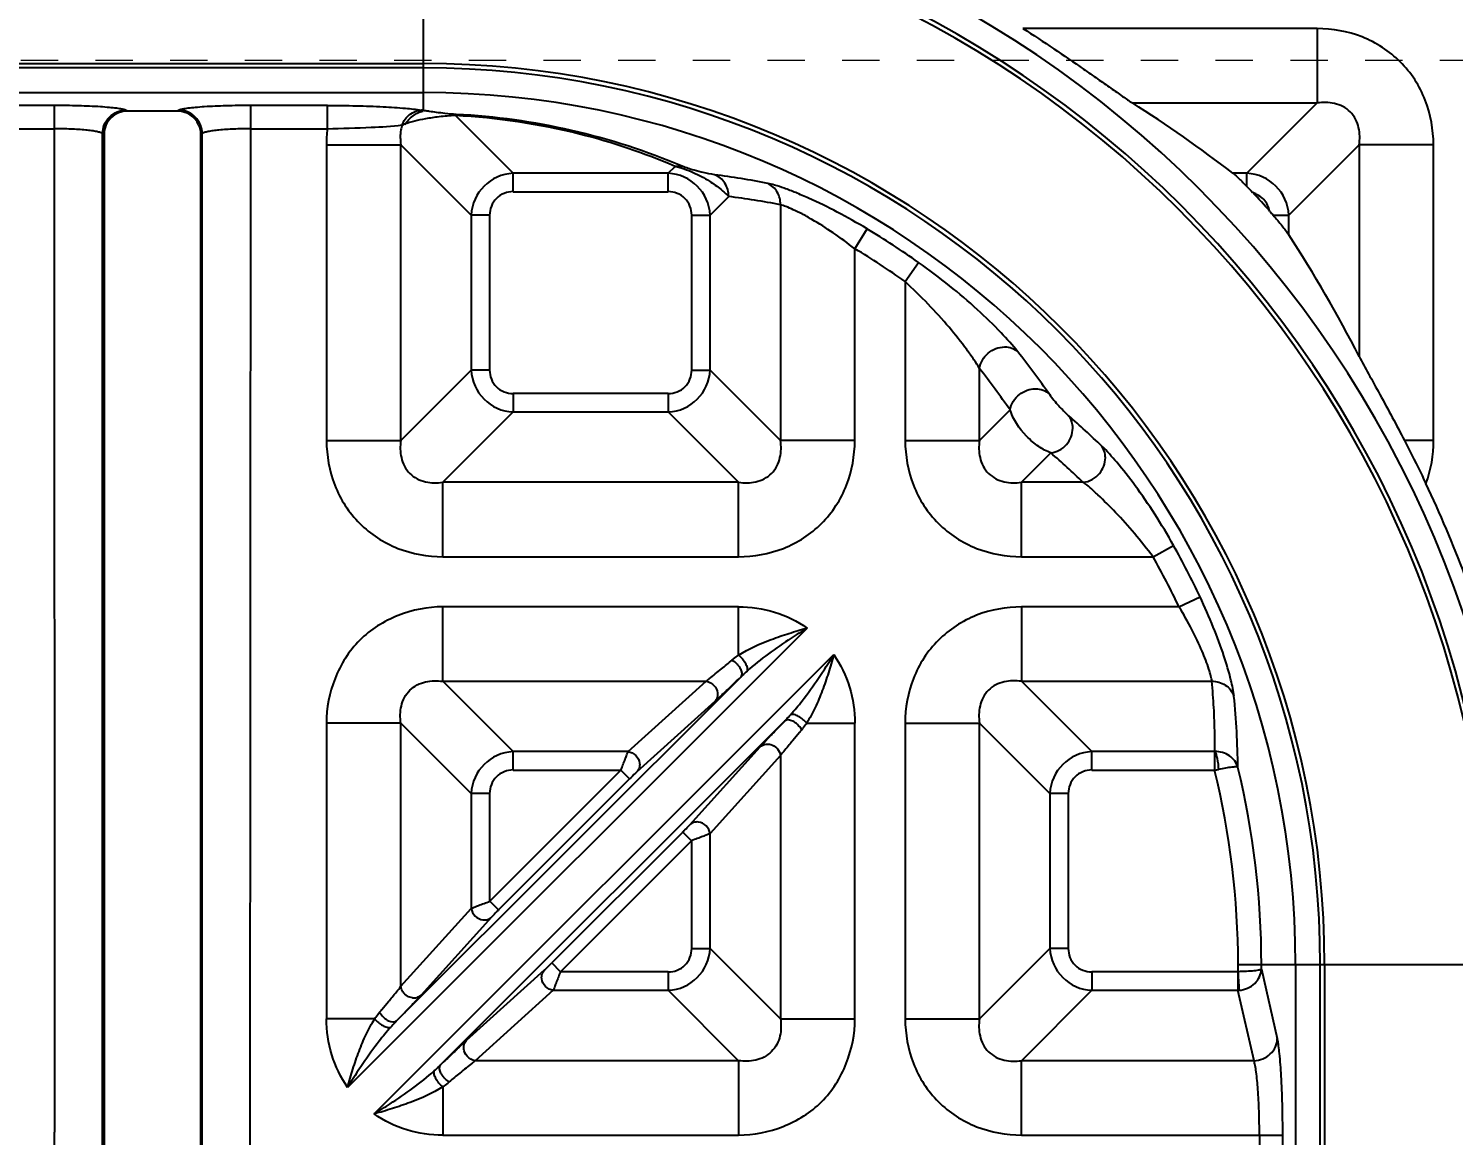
# Model space of a CAD drawing. Header units: millimetres. Extents: x 2141 to 4292, y -4498 to 2648.
# Drawn here: x 3422.1 to 3480.3, y -214.1 to -168.9 of the extents above; entities that cross this region are included whole.
import ezdxf

# ---------------------------------------------------------------- set-up
doc = ezdxf.new("R2010")
doc.units = ezdxf.units.MM
doc.header["$LTSCALE"] = 16.335
doc.header["$PDMODE"] = 3
doc.header["$PDSIZE"] = 0.3125
doc.linetypes.add('HIDDEN', pattern=[0.2, 0.1, -0.1])
doc.layers.get('0').update_dxf_attribs({"linetype": 'CONTINUOUS'})
doc.layers.get('Defpoints').update_dxf_attribs({"linetype": 'CONTINUOUS'})
doc.layers.add('21', color=7, linetype='CONTINUOUS')
doc.layers.add('cool', color=153, linetype='HIDDEN', lineweight=9)
doc.styles.get("Standard").update_dxf_attribs({"font": 'txt', "width": 0.8})
doc.dimstyles.get("Standard").update_dxf_attribs({"dimtxt": 0.15625, "dimasz": 0.1875, "dimexe": 0.125, "dimexo": 0.0625, "dimtad": 0, "dimtih": 1, "dimtoh": 1, "dimdsep": 46, "dimtxsty": 'Standard', "dimcen": 0.09, "dimadec": 0, "dimazin": 0, "dimtp": 0.01, "dimtm": 0.01, "dimtfac": 1, "dimtofl": 0, "dimtmove": 0, "dimatfit": 3, "dimfxl": 0, "dimtolj": 1, "dimarcsym": 0})

# ---------------------------------------------------------------- blocks, each defined once
blk = doc.blocks.new('*D60')
at = {"color": 4, "lineweight": -2}
blk.add_line((3421.161, -90.135), (3421.161, -60.351), dxfattribs=at)
at = {"layer": 'Defpoints', "color": 0}
for p in [(3421.161, -60.351), (3421.161, -90.135), (3421.161, -226.18)]:
    blk.add_point(p, dxfattribs=at)
at = {"color": 6, "insert": (3421.161, -55.351), "char_height": 5, "attachment_point": 5, "rotation": 90}
blk.add_mtext('\\A1;0.00', dxfattribs=at)
blk = doc.blocks.new('*D61')
at = {"color": 4, "lineweight": -2}
blk.add_line((3527.113, -219.255), (3527.113, -60.351), dxfattribs=at)
at = {"layer": 'Defpoints', "color": 0}
for p in [(3527.113, -60.351), (3527.113, -219.255), (3421.161, -226.18)]:
    blk.add_point(p, dxfattribs=at)
at = {"color": 6, "insert": (3527.113, -51.351), "char_height": 5, "attachment_point": 5, "rotation": 90}
blk.add_mtext('\\A1;105.95', dxfattribs=at)
blk = doc.blocks.new('*D62')
at = {"color": 4, "lineweight": -2}
blk.add_line((3549.662, -116.98), (3549.662, -60.351), dxfattribs=at)
at = {"layer": 'Defpoints', "color": 0}
for p in [(3549.662, -60.351), (3549.662, -116.98), (3421.161, -226.18)]:
    blk.add_point(p, dxfattribs=at)
at = {"color": 6, "insert": (3549.662, -51.351), "char_height": 5, "attachment_point": 5, "rotation": 90}
blk.add_mtext('\\A1;128.50', dxfattribs=at)
blk = doc.blocks.new('*D63')
at = {"color": 4, "lineweight": -2}
blk.add_line((3553.176, -108.18), (3587.767, -108.18), dxfattribs=at)
at = {"layer": 'Defpoints', "color": 0}
for p in [(3553.176, -108.18), (3587.767, -108.18), (3421.161, -226.18)]:
    blk.add_point(p, dxfattribs=at)
at = {"color": 6, "insert": (3595.767, -108.18), "char_height": 5, "attachment_point": 5}
blk.add_mtext('\\A1;118.00', dxfattribs=at)
blk = doc.blocks.new('*D64')
at = {"color": 4, "lineweight": -2}
blk.add_line((3575.76, -166.18), (3587.767, -166.18), dxfattribs=at)
at = {"layer": 'Defpoints', "color": 0}
for p in [(3575.76, -166.18), (3587.767, -166.18), (3421.161, -226.18)]:
    blk.add_point(p, dxfattribs=at)
at = {"color": 6, "insert": (3594.767, -166.18), "char_height": 5, "attachment_point": 5}
blk.add_mtext('\\A1;60.00', dxfattribs=at)

msp = doc.modelspace()

# ---------------------------------------------------------------- linework, layer by layer
at = {"layer": '21', "color": 7, "linetype": 'Continuous'}
for p, q in [((3438.22, -161.461), (3438.22, -172.233)), ((3474.708, -168.886), (3462.696, -168.886)), ((3474.708, -168.886), (3474.708, -171.927)), ((3394, -170.32), (3438.22, -170.32)), ((3438.22, -170.499), (3394, -170.499)), ((3394.001, -171.504), (3438.22, -171.504)), ((3423.154, -172.029), (3420.022, -172.029)), ((3423.154, -172.029), (3423.178, -213.964)), ((3431.177, -172.029), (3431.142, -216.207)), ((3434.309, -172.029), (3431.177, -172.029)), ((3434.309, -172.981), (3434.309, -172.029)), ((3467.165, -171.927), (3474.708, -171.927)), ((3471.835, -174.8), (3474.708, -171.927)), ((3426.151, -172.257), (3426.074, -172.222)), ((3428.18, -172.257), (3426.151, -172.257)), ((3428.257, -172.222), (3428.18, -172.257)), ((3439.535, -172.443), (3441.891, -174.8)), ((3420.022, -172.981), (3423.168, -172.981)), ((3425.126, -216.171), (3425.133, -173.174)), ((3425.195, -173.201), (3425.133, -173.174)), ((3425.195, -173.201), (3425.195, -216.24)), ((3429.198, -173.174), (3429.136, -173.201)), ((3429.136, -173.201), (3429.136, -216.24)), ((3429.205, -216.171), (3429.198, -173.174)), ((3431.177, -172.981), (3434.309, -172.981)), ((3434.267, -173.637), (3434.267, -185.71)), ((3434.267, -173.637), (3437.308, -173.637)), ((3437.308, -185.71), (3437.308, -173.637)), ((3440.181, -176.51), (3437.308, -173.637)), ((3476.418, -173.637), (3473.545, -176.51)), ((3476.418, -173.637), (3476.418, -182.28)), ((3479.459, -173.637), (3476.418, -173.637)), ((3479.459, -185.71), (3479.459, -173.637)), ((3441.891, -175.56), (3441.891, -174.8)), ((3448.218, -174.8), (3441.891, -174.8)), ((3448.218, -174.8), (3448.5, -174.518)), ((3448.218, -175.56), (3448.218, -174.8)), ((3471.835, -174.8), (3471.265, -174.8)), ((3471.835, -175.335), (3471.835, -174.8)), ((3441.891, -175.56), (3448.218, -175.56)), ((3450.688, -175.75), (3449.928, -176.51)), ((3452.801, -176.084), (3452.801, -185.71)), ((3440.181, -176.51), (3440.181, -182.837)), ((3440.941, -176.51), (3440.181, -176.51)), ((3440.941, -182.837), (3440.941, -176.51)), ((3449.168, -176.51), (3449.168, -182.837)), ((3449.168, -176.51), (3449.928, -176.51)), ((3449.928, -182.837), (3449.928, -176.51)), ((3472.911, -176.51), (3473.545, -176.51)), ((3473.545, -177.31), (3473.545, -176.51)), ((3455.842, -177.882), (3456.333, -177.067)), ((3455.842, -185.71), (3455.842, -177.882)), ((3457.885, -179.216), (3458.433, -178.438)), ((3457.885, -179.216), (3457.885, -185.71)), ((3437.308, -185.71), (3440.181, -182.837)), ((3440.941, -182.837), (3440.181, -182.837)), ((3449.168, -182.837), (3449.928, -182.837)), ((3449.928, -182.837), (3452.801, -185.71)), ((3460.925, -185.71), (3460.925, -182.771)), ((3441.891, -183.787), (3441.891, -184.547)), ((3448.218, -183.787), (3441.891, -183.787)), ((3448.218, -183.787), (3448.218, -184.547)), ((3441.891, -184.547), (3439.018, -187.42)), ((3441.891, -184.547), (3448.218, -184.547)), ((3451.091, -187.42), (3448.218, -184.547)), ((3460.925, -185.71), (3462.171, -184.465)), ((3434.267, -185.71), (3437.308, -185.71)), ((3455.842, -185.71), (3452.801, -185.71)), ((3457.885, -185.71), (3460.925, -185.71)), ((3479.459, -185.71), (3478.268, -185.71)), ((3463.837, -186.219), (3462.636, -187.42)), ((3439.018, -190.461), (3439.018, -187.42)), ((3451.091, -187.42), (3439.018, -187.42)), ((3451.091, -190.461), (3451.091, -187.42)), ((3462.636, -190.461), (3462.636, -187.42)), ((3465.159, -187.42), (3462.636, -187.42)), ((3468.013, -190.461), (3468.844, -189.997)), ((3439.018, -190.461), (3451.091, -190.461)), ((3462.636, -190.461), (3468.013, -190.461)), ((3439.018, -195.545), (3439.018, -192.504)), ((3451.091, -192.504), (3439.018, -192.504)), ((3451.091, -194.477), (3451.091, -192.504)), ((3462.636, -192.504), (3462.636, -195.545)), ((3469.066, -192.504), (3462.636, -192.504)), ((3469.066, -192.504), (3469.926, -192.096)), ((3453.891, -193.37), (3435.134, -212.127)), ((3436.218, -213.212), (3454.975, -194.455)), ((3451.178, -195.373), (3437.136, -209.414)), ((3439.018, -195.545), (3449.764, -195.545)), ((3439.018, -195.545), (3441.891, -198.418)), ((3446.582, -198.418), (3449.764, -195.545)), ((3462.636, -195.545), (3470.408, -195.545)), ((3462.636, -195.545), (3465.509, -198.417)), ((3450.119, -196.375), (3446.937, -199.248)), ((3434.267, -197.255), (3434.267, -209.327)), ((3437.308, -197.255), (3434.267, -197.255)), ((3437.308, -208.001), (3437.308, -197.255)), ((3440.181, -200.128), (3437.308, -197.255)), ((3438.931, -211.209), (3452.972, -197.168)), ((3453.869, -197.255), (3455.842, -197.255)), ((3455.842, -209.327), (3455.842, -197.255)), ((3457.885, -197.255), (3457.885, -209.327)), ((3457.885, -197.255), (3460.925, -197.255)), ((3460.925, -209.327), (3460.925, -197.255)), ((3463.798, -200.128), (3460.925, -197.255)), ((3449.098, -201.408), (3451.971, -198.226)), ((3441.891, -199.178), (3441.891, -198.418)), ((3446.582, -198.418), (3441.891, -198.418)), ((3452.801, -198.581), (3449.928, -201.763)), ((3452.801, -198.581), (3452.801, -209.327)), ((3465.509, -199.178), (3465.509, -198.417)), ((3470.533, -198.417), (3465.509, -198.417)), ((3470.519, -198.417), (3470.519, -199.178)), ((3440.941, -204.526), (3446.29, -199.178)), ((3441.891, -199.178), (3446.29, -199.178)), ((3446.29, -199.178), (3446.645, -199.533)), ((3465.509, -199.178), (3470.519, -199.178)), ((3441.296, -204.881), (3446.645, -199.533)), ((3440.181, -200.128), (3440.181, -204.819)), ((3440.941, -200.128), (3440.181, -200.128)), ((3440.941, -204.526), (3440.941, -200.128)), ((3463.798, -200.128), (3463.798, -206.454)), ((3464.559, -200.128), (3463.798, -200.128)), ((3464.559, -206.454), (3464.559, -200.128)), ((3448.813, -201.701), (3443.464, -207.049)), ((3448.813, -201.701), (3449.168, -202.056)), ((3449.928, -206.454), (3449.928, -201.763)), ((3449.168, -202.056), (3443.819, -207.404)), ((3449.168, -202.056), (3449.168, -206.454)), ((3441.296, -204.881), (3440.941, -204.526)), ((3437.308, -208.001), (3440.181, -204.819)), ((3441.011, -205.174), (3438.138, -208.356)), ((3449.168, -206.454), (3449.928, -206.454)), ((3449.928, -206.454), (3452.801, -209.327)), ((3460.925, -209.327), (3463.798, -206.454)), ((3464.559, -206.454), (3463.798, -206.454)), ((3439.99, -210.207), (3443.172, -207.334)), ((3443.819, -207.404), (3443.464, -207.049)), ((3448.218, -207.404), (3443.819, -207.404)), ((3448.218, -207.404), (3448.218, -208.165)), ((3465.509, -207.404), (3465.509, -208.165)), ((3471.475, -207.404), (3465.509, -207.404)), ((3471.471, -207.404), (3471.471, -208.165)), ((3471.475, -207.404), (3471.479, -207.11)), ((3471.479, -207.11), (3483.676, -207.11)), ((3472.431, -207.297), (3472.431, -207.11)), ((3472.431, -207.297), (3473.08, -210.134)), ((3473.827, -207.11), (3473.827, -235.25)), ((3474.832, -235.25), (3474.832, -207.11)), ((3475.01, -207.11), (3475.01, -235.25)), ((3443.527, -208.165), (3440.345, -211.038)), ((3443.527, -208.165), (3448.218, -208.165)), ((3451.091, -211.038), (3448.218, -208.165)), ((3465.509, -208.165), (3462.636, -211.038)), ((3465.509, -208.165), (3471.471, -208.165)), ((3472.128, -211.038), (3471.471, -208.165)), ((3436.24, -209.327), (3434.267, -209.327)), ((3452.801, -209.327), (3455.842, -209.327)), ((3457.885, -209.327), (3460.925, -209.327)), ((3451.091, -211.038), (3440.345, -211.038)), ((3451.091, -211.038), (3451.091, -214.078)), ((3462.636, -214.078), (3462.636, -211.038)), ((3472.128, -211.038), (3462.636, -211.038)), ((3439.018, -212.106), (3439.018, -214.078)), ((3423.189, -216.206), (3423.178, -213.964)), ((3439.018, -214.078), (3451.091, -214.078)), ((3462.636, -214.078), (3472.349, -214.078)), ((3472.349, -214.078), (3473.301, -214.077)), ((3472.349, -214.078), (3472.349, -217.169)), ((3473.301, -217.169), (3473.301, -214.077))]:
    msp.add_line(p, q, dxfattribs=at)
for centre, radius, start, end in [((3421.135, -221.18), 102.057, 14.96291, 151.82661), ((3421.135, -221.18), 101.558, 14.96291, 151.63947), ((3421.135, -221.18), 100.92, 15.05965, 151.44394), ((3421.135, -221.18), 100.421, 15.05965, 151.60566), ((3427.165, -221.18), 86.816, 91.13101, 151.13064), ((3427.165, -221.18), 86.815, 1.1311, 88.87139), ((3427.165, -221.18), 85.811, 91.12889, 269.34896), ((3427.165, -221.18), 85.811, 1.129, 88.87112), ((3427.165, -221.18), 84.503, 92.75328, 175.97781), ((3427.165, -221.18), 84.503, 2.75434, 87.24672), ((3427.165, -221.18), 83.513, 92.75328, 175.96569), ((3427.165, -221.18), 83.513, 2.75328, 87.24672), ((3438.22, -207.11), 44.794, 0, 90), ((3438.22, -207.11), 43.789, 0, 90), ((3438.22, -207.11), 43.61, 0, 90), ((3438.22, -207.11), 36.79, 0, 90), ((3438.22, -207.11), 36.611, 0, 90), ((3438.22, -207.11), 35.606, 0, 90), ((3438.206, -199.457), 27.096, 66.99891, 87.11055), ((3439.417, -173.636), 5.15, 172.69565, 180.01694), ((3441.973, -176.592), 1.793, 92.59383, 177.4063), ((3448.136, -176.592), 1.794, 2.59456, 87.40564), ((3445.651, -208.829), 34.264, 78.84167, 82.51468), ((3471.754, -176.592), 1.794, 2.59507, 87.40564), ((3438.22, -207.11), 46.259, 41.67282, 42.95366), ((3446.521, -208.99), 33.5, 79.19536, 82.85386), ((3438.22, -207.11), 35.081, 54.81804, 58.91452), ((3427.078, -207.488), 55.408, 27.06311, 33.00174), ((3438.22, -207.11), 34.129, 54.81805, 58.91444), ((3429.951, -207.544), 41.314, 35.04099, 38.03721), ((3441.973, -182.755), 1.794, 182.59452, 267.40564), ((3448.136, -182.755), 1.794, 272.59508, 357.4057), ((3428.71, -207.759), 40.771, 34.84507, 37.7996), ((3437.577, -215.501), 40.95, 46.21071, 48.77834), ((3437.922, -216.065), 39.527, 46.44289, 49.03177), ((3438.22, -207.11), 45.389, 15.35101, 25.63445), ((3438.22, -207.11), 35.081, 25.3391, 29.19827), ((3438.22, -207.11), 34.129, 25.33916, 29.19823), ((3395.96, -129.14), 85.471, 309.55411, 309.93315), ((3389.188, -131.331), 89.13, 313.67307, 314.06704), ((3418.255, -161.822), 47.004, 313.11843, 313.71181), ((3428.828, -173.098), 31.547, 312.98557, 313.09937), ((3436.386, -199.522), 35.088, 0.75215, 5.51868), ((3488.952, -232.381), 50.343, 136.32594, 136.93851), ((3522.666, -264.589), 96.968, 135.94934, 136.31759), ((3441.973, -200.209), 1.793, 92.59382, 177.4063), ((3465.59, -200.209), 1.793, 92.5974, 177.40939), ((3467.14, -182.66), 16.86, 281.56397, 282.12089), ((3438.22, -207.11), 33.259, 0, 13.79822), ((3438.22, -207.11), 34.211, 0, 13.60683), ((3448.136, -206.373), 1.794, 272.59456, 357.40563), ((3465.59, -206.373), 1.794, 182.59452, 267.40557), ((3471.484, -207.883), 0.281, 267.48287, 277.78061), ((3400.438, -173.517), 51.334, 316.32827, 316.9002), ((3367.443, -141.993), 96.968, 315.94934, 316.31759), ((3471.854, -244.76), 47.004, 133.11843, 133.71181), ((3461.281, -233.484), 31.547, 132.98557, 133.09937), ((3500.921, -275.251), 89.13, 133.67307, 134.06704), ((3494.149, -277.442), 85.471, 129.55411, 129.93315)]:
    msp.add_arc(centre, radius, start, end, dxfattribs=at)
at = {"layer": '21', "color": 8, "linetype": 'HIDDEN'}
msp.add_arc((3427.165, -221.18), 87.821, 218.45894, 155.70987, dxfattribs=at)
at = {"layer": '21', "color": 7, "linetype": 'Continuous'}
for centre, major_axis, ratio, start_param, end_param in [((3438.22, -220.037), (0, 56.556), 0.973528, -0.643728, -0.55355), ((3428.167, -173.215), (0.888, 0.396), 0.981863, 0, 1.144137)]:
    msp.add_ellipse(centre, major_axis=major_axis, ratio=ratio, start_param=start_param, end_param=end_param, dxfattribs=at)
for points, knots in [([(3462.696, -168.886), (3463.119, -169.157), (3463.949, -169.7), (3464.958, -170.394), (3465.73, -170.935), (3466.263, -171.308), (3466.736, -171.638), (3467.03, -171.841), (3467.165, -171.927)], [0, 0, 0, 0, 0.278635, 0.550262, 0.679768, 0.801671, 0.910976, 1, 1, 1, 1]), ([(3479.459, -173.637), (3479.448, -173.017), (3479.237, -171.761), (3478.188, -170.157), (3476.584, -169.11), (3475.329, -168.897), (3474.708, -168.886)], [0, 0, 0, 0, 0.250129, 0.500013, 0.749892, 1, 1, 1, 1]), ([(3426.074, -172.222), (3426.029, -172.204), (3425.908, -172.176), (3425.687, -172.141), (3425.39, -172.111), (3424.873, -172.071), (3424.121, -172.039), (3423.49, -172.03), (3423.154, -172.029)], [0, 0, 0, 0, 0.049369, 0.12622, 0.229289, 0.35465, 0.656082, 1, 1, 1, 1]), ([(3431.177, -172.029), (3430.841, -172.03), (3430.21, -172.039), (3429.458, -172.071), (3428.941, -172.111), (3428.644, -172.141), (3428.423, -172.176), (3428.302, -172.204), (3428.257, -172.222)], [0, 0, 0, 0, 0.343874, 0.64524, 0.770608, 0.873695, 0.950562, 1, 1, 1, 1]), ([(3434.309, -172.029), (3434.705, -172.029), (3435.466, -172.038), (3436.53, -172.074), (3437.416, -172.131), (3437.938, -172.185), (3438.154, -172.222)], [0, 0, 0, 0, 0.308386, 0.592194, 0.829039, 1, 1, 1, 1]), ([(3476.418, -173.637), (3476.452, -173.406), (3476.451, -173.039), (3476.287, -172.583), (3476.066, -172.279), (3475.762, -172.058), (3475.306, -171.895), (3474.939, -171.893), (3474.708, -171.927)], [0, 0, 0, 0, 0.243803, 0.370665, 0.499993, 0.629321, 0.756201, 1, 1, 1, 1]), ([(3425.133, -173.174), (3425.135, -173.056), (3425.184, -172.808), (3425.394, -172.488), (3425.711, -172.274), (3425.957, -172.224), (3426.074, -172.222)], [0, 0, 0, 0, 0.241173, 0.501967, 0.761525, 1, 1, 1, 1]), ([(3426.151, -172.257), (3426.027, -172.257), (3425.777, -172.305), (3425.459, -172.513), (3425.245, -172.828), (3425.195, -173.078), (3425.195, -173.201)], [0, 0, 0, 0, 0.250062, 0.500057, 0.750004, 1, 1, 1, 1]), ([(3429.198, -173.174), (3429.196, -173.056), (3429.147, -172.808), (3428.937, -172.488), (3428.62, -172.274), (3428.374, -172.224), (3428.257, -172.222)], [0, 0, 0, 0, 0.241173, 0.501967, 0.761525, 1, 1, 1, 1]), ([(3437.358, -172.825), (3437.421, -172.662), (3437.632, -172.363), (3437.981, -172.228), (3438.154, -172.222)], [0, 0, 0, 0, 0.501184, 1, 1, 1, 1]), ([(3439.535, -172.443), (3439.311, -172.449), (3438.9, -172.484), (3438.199, -172.588), (3437.726, -172.704), (3437.445, -172.798)], [0, 0, 0, 0, 0.315474, 0.581391, 1, 1, 1, 1]), ([(3437.468, -172.813), (3437.554, -172.674), (3437.78, -172.439), (3438.072, -172.288), (3438.224, -172.256)], [0, 0, 0, 0, 0.51354, 1, 1, 1, 1]), ([(3438.22, -172.233), (3438.216, -172.232), (3438.194, -172.228), (3438.172, -172.224), (3438.154, -172.222)], [0, 0, 0, 0, 0.201118, 1, 1, 1, 1]), ([(3439.572, -172.395), (3439.417, -172.391), (3439.147, -172.362), (3438.778, -172.319), (3438.52, -172.281), (3438.339, -172.257), (3438.257, -172.239), (3438.22, -172.233)], [0, 0, 0, 0, 0.341417, 0.597913, 0.81691, 0.917468, 1, 1, 1, 1]), ([(3439.535, -172.453), (3439.538, -172.446), (3439.548, -172.425), (3439.559, -172.404), (3439.572, -172.394)], [0, 0, 0, 0, 0.330681, 1, 1, 1, 1]), ([(3448.5, -174.518), (3447.241, -173.976), (3444.311, -172.983), (3441.241, -172.534), (3439.535, -172.443)], [0, 0, 0, 0, 0.445065, 1, 1, 1, 1]), ([(3425.133, -173.174), (3425.106, -173.156), (3425.025, -173.127), (3424.878, -173.093), (3424.679, -173.061), (3424.329, -173.021), (3423.815, -172.99), (3423.383, -172.981), (3423.154, -172.981)], [0, 0, 0, 0, 0.049652, 0.126151, 0.227719, 0.351991, 0.65536, 1, 1, 1, 1]), ([(3431.177, -172.981), (3430.948, -172.981), (3430.516, -172.99), (3430.002, -173.021), (3429.652, -173.061), (3429.453, -173.093), (3429.306, -173.127), (3429.225, -173.156), (3429.198, -173.174)], [0, 0, 0, 0, 0.344627, 0.648, 0.772275, 0.873845, 0.950345, 1, 1, 1, 1]), ([(3434.309, -172.981), (3434.904, -172.959), (3435.921, -172.933), (3436.94, -172.885), (3437.358, -172.825)], [0, 0, 0, 0, 0.585386, 1, 1, 1, 1]), ([(3437.357, -172.828), (3437.337, -172.894), (3437.274, -173.16), (3437.279, -173.437), (3437.308, -173.637)], [0, 0, 0, 0, 0.255823, 1, 1, 1, 1]), ([(3448.5, -174.518), (3448.525, -174.511), (3448.622, -174.493), (3448.723, -174.497), (3448.794, -174.515)], [0, 0, 0, 0, 0.258657, 1, 1, 1, 1]), ([(3448.5, -174.518), (3448.754, -174.574), (3449.239, -174.746), (3449.86, -175.079), (3450.342, -175.415), (3450.592, -175.643), (3450.688, -175.75)], [0, 0, 0, 0, 0.307786, 0.602438, 0.829417, 1, 1, 1, 1]), ([(3450.115, -174.857), (3449.96, -174.837), (3449.678, -174.785), (3449.238, -174.667), (3448.951, -174.58), (3448.794, -174.515)], [0, 0, 0, 0, 0.344014, 0.626748, 1, 1, 1, 1]), ([(3450.688, -175.75), (3450.691, -175.562), (3450.589, -175.18), (3450.284, -174.926), (3450.115, -174.857)], [0, 0, 0, 0, 0.508001, 1, 1, 1, 1]), ([(3471.265, -174.8), (3471.354, -174.869), (3471.546, -175.046), (3471.731, -175.228), (3471.835, -175.335)], [0, 0, 0, 0, 0.430786, 1, 1, 1, 1]), ([(3441.891, -175.549), (3441.645, -175.549), (3441.124, -175.743), (3440.93, -176.264), (3440.93, -176.51)], [0, 0, 0, 0, 0.499994, 1, 1, 1, 1]), ([(3449.179, -176.51), (3449.179, -176.264), (3448.985, -175.743), (3448.464, -175.549), (3448.218, -175.549)], [0, 0, 0, 0, 0.499994, 1, 1, 1, 1]), ([(3452.801, -176.084), (3452.805, -175.909), (3452.718, -175.548), (3452.443, -175.289), (3452.282, -175.213)], [0, 0, 0, 0, 0.495238, 1, 1, 1, 1]), ([(3456.333, -177.067), (3455.936, -176.828), (3455.154, -176.386), (3454.174, -175.908), (3453.446, -175.597), (3452.983, -175.419), (3452.603, -175.292), (3452.378, -175.23), (3452.282, -175.213)], [0, 0, 0, 0, 0.311559, 0.602261, 0.73106, 0.843459, 0.934951, 1, 1, 1, 1]), ([(3472.773, -176.354), (3472.719, -176.184), (3472.616, -175.918), (3472.321, -175.703), (3472.16, -175.623), (3472.077, -175.589)], [0, 0, 0, 0, 0.498403, 0.749108, 1, 1, 1, 1]), ([(3455.842, -177.882), (3455.553, -177.657), (3454.98, -177.237), (3454.251, -176.773), (3453.7, -176.468), (3453.346, -176.293), (3453.053, -176.166), (3452.877, -176.102), (3452.801, -176.084)], [0, 0, 0, 0, 0.309672, 0.600357, 0.72961, 0.842398, 0.933977, 1, 1, 1, 1]), ([(3472.911, -176.51), (3473.036, -176.654), (3473.253, -176.916), (3473.464, -177.184), (3473.545, -177.31)], [0, 0, 0, 0, 0.557654, 1, 1, 1, 1]), ([(3462.491, -182.088), (3462.278, -181.816), (3461.744, -181.23), (3460.816, -180.327), (3459.691, -179.365), (3458.866, -178.743), (3458.433, -178.438)], [0, 0, 0, 0, 0.189016, 0.433966, 0.709586, 1, 1, 1, 1]), ([(3460.925, -182.771), (3460.855, -182.647), (3460.684, -182.388), (3460.275, -181.824), (3459.672, -181.052), (3458.831, -180.121), (3458.205, -179.522), (3457.885, -179.216)], [0, 0, 0, 0, 0.090945, 0.198436, 0.445653, 0.71682, 1, 1, 1, 1]), ([(3460.925, -182.771), (3460.958, -182.535), (3461.221, -182.08), (3461.708, -181.89), (3461.948, -181.89)], [0, 0, 0, 0, 0.497444, 1, 1, 1, 1]), ([(3461.948, -181.89), (3462.048, -181.89), (3462.246, -181.922), (3462.419, -182.024), (3462.491, -182.088)], [0, 0, 0, 0, 0.510314, 1, 1, 1, 1]), ([(3476.418, -182.28), (3476.541, -182.518), (3476.828, -183.035), (3477.453, -184.174), (3477.943, -185.081), (3478.268, -185.71)], [0, 0, 0, 0, 0.206597, 0.455006, 1, 1, 1, 1]), ([(3440.93, -182.837), (3440.93, -183.083), (3441.124, -183.604), (3441.645, -183.798), (3441.891, -183.798)], [0, 0, 0, 0, 0.499994, 1, 1, 1, 1]), ([(3448.218, -183.798), (3448.464, -183.798), (3448.985, -183.604), (3449.179, -183.083), (3449.179, -182.837)], [0, 0, 0, 0, 0.499994, 1, 1, 1, 1]), ([(3462.171, -184.465), (3462.208, -184.22), (3462.491, -183.774), (3462.975, -183.6), (3463.205, -183.6)], [0, 0, 0, 0, 0.517926, 1, 1, 1, 1]), ([(3463.205, -183.6), (3463.312, -183.6), (3463.523, -183.635), (3463.705, -183.751), (3463.777, -183.823)], [0, 0, 0, 0, 0.511757, 1, 1, 1, 1]), ([(3463.777, -183.823), (3463.893, -183.989), (3464.147, -184.29), (3464.419, -184.574), (3464.562, -184.7)], [0, 0, 0, 0, 0.516123, 1, 1, 1, 1]), ([(3463.837, -186.219), (3463.663, -186.157), (3463.304, -185.956), (3462.675, -185.42), (3462.303, -184.863), (3462.171, -184.464)], [0, 0, 0, 0, 0.223467, 0.491522, 1, 1, 1, 1]), ([(3464.731, -185.207), (3464.731, -185.161), (3464.718, -184.981), (3464.644, -184.805), (3464.562, -184.7)], [0, 0, 0, 0, 0.257629, 1, 1, 1, 1]), ([(3463.837, -186.219), (3464.075, -186.19), (3464.536, -185.936), (3464.731, -185.447), (3464.731, -185.207)], [0, 0, 0, 0, 0.499659, 1, 1, 1, 1]), ([(3434.267, -185.71), (3434.279, -186.33), (3434.489, -187.586), (3435.538, -189.19), (3437.142, -190.237), (3438.398, -190.45), (3439.018, -190.461)], [0, 0, 0, 0, 0.250129, 0.500013, 0.749892, 1, 1, 1, 1]), ([(3437.308, -185.71), (3437.274, -185.941), (3437.276, -186.308), (3437.439, -186.764), (3437.66, -187.068), (3437.964, -187.289), (3438.42, -187.452), (3438.787, -187.454), (3439.018, -187.42)], [0, 0, 0, 0, 0.243803, 0.370664, 0.499992, 0.629321, 0.7562, 1, 1, 1, 1]), ([(3451.091, -187.42), (3451.322, -187.454), (3451.689, -187.452), (3452.145, -187.289), (3452.449, -187.068), (3452.67, -186.764), (3452.833, -186.308), (3452.835, -185.941), (3452.801, -185.71)], [0, 0, 0, 0, 0.243802, 0.370663, 0.49999, 0.629319, 0.756198, 1, 1, 1, 1]), ([(3451.091, -190.461), (3451.711, -190.45), (3452.967, -190.239), (3454.571, -189.19), (3455.618, -187.586), (3455.831, -186.331), (3455.842, -185.71)], [0, 0, 0, 0, 0.250129, 0.500014, 0.749892, 1, 1, 1, 1]), ([(3457.885, -185.71), (3457.896, -186.33), (3458.107, -187.586), (3459.156, -189.19), (3460.76, -190.237), (3462.015, -190.45), (3462.636, -190.461)], [0, 0, 0, 0, 0.25013, 0.500014, 0.749891, 1, 1, 1, 1]), ([(3460.925, -185.71), (3460.892, -185.941), (3460.896, -186.307), (3461.057, -186.764), (3461.28, -187.067), (3461.583, -187.289), (3462.039, -187.451), (3462.405, -187.454), (3462.636, -187.42)], [0, 0, 0, 0, 0.243802, 0.370928, 0.50011, 0.629893, 0.756482, 1, 1, 1, 1]), ([(3466.062, -186.417), (3466.062, -186.374), (3466.05, -186.206), (3465.987, -186.042), (3465.915, -185.939)], [0, 0, 0, 0, 0.253863, 1, 1, 1, 1]), ([(3468.844, -189.997), (3468.601, -189.563), (3468.104, -188.735), (3467.327, -187.603), (3466.604, -186.677), (3466.131, -186.147), (3465.915, -185.939)], [0, 0, 0, 0, 0.29729, 0.576644, 0.820516, 1, 1, 1, 1]), ([(3478.269, -185.712), (3478.344, -185.857), (3478.643, -186.444), (3478.932, -187.036), (3479.146, -187.482)], [0, 0, 0, 0, 0.248186, 1, 1, 1, 1]), ([(3465.158, -187.42), (3465.408, -187.392), (3465.874, -187.134), (3466.062, -186.646), (3466.062, -186.417)], [0, 0, 0, 0, 0.522392, 1, 1, 1, 1]), ([(3468.013, -190.461), (3467.762, -190.142), (3467.275, -189.519), (3466.518, -188.677), (3465.902, -188.063), (3465.458, -187.655), (3465.255, -187.488), (3465.158, -187.42)], [0, 0, 0, 0, 0.291194, 0.567204, 0.811898, 0.914869, 1, 1, 1, 1]), ([(3439.018, -192.504), (3438.399, -192.504), (3437.457, -192.695), (3436.345, -193.26), (3435.357, -194.032), (3434.518, -195.391), (3434.267, -196.635), (3434.267, -197.255)], [0, 0, 0, 0, 0.249656, 0.375223, 0.500702, 0.750424, 1, 1, 1, 1]), ([(3451.091, -192.504), (3451.585, -192.504), (3452.58, -192.646), (3453.487, -193.085), (3453.891, -193.37)], [0, 0, 0, 0, 0.500141, 1, 1, 1, 1]), ([(3462.636, -192.504), (3462.015, -192.515), (3460.759, -192.726), (3459.156, -193.775), (3458.108, -195.379), (3457.895, -196.634), (3457.885, -197.255)], [0, 0, 0, 0, 0.250129, 0.500013, 0.749892, 1, 1, 1, 1]), ([(3470.408, -195.544), (3470.399, -195.473), (3470.364, -195.307), (3470.244, -194.892), (3469.997, -194.252), (3469.588, -193.402), (3469.253, -192.808), (3469.066, -192.504)], [0, 0, 0, 0, 0.064317, 0.152473, 0.387606, 0.679407, 1, 1, 1, 1]), ([(3471.311, -196.148), (3471.289, -195.928), (3471.167, -195.375), (3470.887, -194.435), (3470.467, -193.3), (3470.118, -192.504), (3469.926, -192.096)], [0, 0, 0, 0, 0.154661, 0.393501, 0.685211, 1, 1, 1, 1]), ([(3451.091, -194.477), (3451.507, -194.213), (3452.196, -193.907), (3453.148, -193.583), (3453.641, -193.436), (3453.891, -193.37)], [0, 0, 0, 0, 0.489396, 0.742834, 1, 1, 1, 1]), ([(3453.891, -193.371), (3453.673, -193.506), (3452.821, -194.043), (3451.996, -194.631), (3451.437, -195.131)], [0, 0, 0, 0, 0.255117, 1, 1, 1, 1]), ([(3450.823, -194.678), (3450.843, -194.661), (3450.93, -194.59), (3451.021, -194.525), (3451.091, -194.477)], [0, 0, 0, 0, 0.2442, 1, 1, 1, 1]), ([(3450.823, -194.678), (3450.89, -194.716), (3450.987, -194.791), (3451.096, -194.919), (3451.203, -195.082), (3451.255, -195.29), (3451.178, -195.373)], [0, 0, 0, 0, 0.275392, 0.435568, 0.59372, 1, 1, 1, 1]), ([(3451.091, -194.477), (3451.207, -194.567), (3451.344, -194.735), (3451.444, -194.969), (3451.455, -195.086), (3451.437, -195.131)], [0, 0, 0, 0, 0.574099, 0.809516, 1, 1, 1, 1]), ([(3453.214, -196.908), (3453.378, -196.726), (3454.021, -195.949), (3454.574, -195.103), (3454.975, -194.455)], [0, 0, 0, 0, 0.243596, 1, 1, 1, 1]), ([(3454.975, -194.455), (3454.913, -194.706), (3454.764, -195.198), (3454.516, -195.92), (3454.233, -196.614), (3453.996, -197.047), (3453.869, -197.255)], [0, 0, 0, 0, 0.256968, 0.51057, 0.758226, 1, 1, 1, 1]), ([(3454.975, -194.455), (3455.258, -194.86), (3455.698, -195.767), (3455.834, -196.761), (3455.842, -197.255)], [0, 0, 0, 0, 0.499849, 1, 1, 1, 1]), ([(3449.764, -195.545), (3449.807, -195.511), (3450.017, -195.345), (3450.224, -195.175), (3450.388, -195.04)], [0, 0, 0, 0, 0.204668, 1, 1, 1, 1]), ([(3451.437, -195.131), (3451.371, -195.191), (3451.283, -195.27), (3451.198, -195.353), (3451.178, -195.373)], [0, 0, 0, 0, 0.754184, 1, 1, 1, 1]), ([(3437.308, -197.255), (3437.275, -197.024), (3437.276, -196.657), (3437.441, -196.202), (3437.664, -195.899), (3437.967, -195.676), (3438.422, -195.512), (3438.788, -195.511), (3439.018, -195.545)], [0, 0, 0, 0, 0.24364, 0.370966, 0.500262, 0.629996, 0.756752, 1, 1, 1, 1]), ([(3449.764, -195.545), (3449.891, -195.559), (3450.118, -195.685), (3450.221, -195.913), (3450.234, -196.02)], [0, 0, 0, 0, 0.542612, 1, 1, 1, 1]), ([(3462.636, -195.545), (3462.404, -195.511), (3462.038, -195.512), (3461.582, -195.676), (3461.278, -195.897), (3461.057, -196.201), (3460.893, -196.657), (3460.892, -197.024), (3460.925, -197.255)], [0, 0, 0, 0, 0.243806, 0.370667, 0.499994, 0.629322, 0.756201, 1, 1, 1, 1]), ([(3470.408, -195.544), (3470.597, -195.543), (3470.988, -195.649), (3471.247, -195.969), (3471.311, -196.148)], [0, 0, 0, 0, 0.498013, 1, 1, 1, 1]), ([(3470.533, -198.417), (3470.536, -198.178), (3470.529, -197.579), (3470.497, -196.621), (3470.441, -195.903), (3470.408, -195.545)], [0, 0, 0, 0, 0.24971, 0.624487, 1, 1, 1, 1]), ([(3450.234, -196.02), (3450.241, -196.082), (3450.231, -196.213), (3450.165, -196.328), (3450.119, -196.375)], [0, 0, 0, 0, 0.490876, 1, 1, 1, 1]), ([(3450.119, -196.375), (3450.136, -196.36), (3450.209, -196.294), (3450.281, -196.227), (3450.337, -196.175)], [0, 0, 0, 0, 0.224462, 1, 1, 1, 1]), ([(3452.972, -197.168), (3452.993, -197.147), (3453.075, -197.062), (3453.155, -196.975), (3453.214, -196.908)], [0, 0, 0, 0, 0.245894, 1, 1, 1, 1]), ([(3453.667, -197.523), (3453.623, -197.443), (3453.508, -197.309), (3453.294, -197.149), (3453.053, -197.094), (3452.972, -197.168)], [0, 0, 0, 0, 0.326171, 0.608674, 1, 1, 1, 1]), ([(3453.869, -197.255), (3453.781, -197.142), (3453.615, -197.005), (3453.382, -196.903), (3453.261, -196.89), (3453.214, -196.908)], [0, 0, 0, 0, 0.559063, 0.804091, 1, 1, 1, 1]), ([(3453.667, -197.523), (3453.636, -197.561), (3453.516, -197.706), (3453.395, -197.851), (3453.306, -197.958)], [0, 0, 0, 0, 0.259629, 1, 1, 1, 1]), ([(3453.869, -197.255), (3453.853, -197.278), (3453.788, -197.37), (3453.721, -197.459), (3453.667, -197.523)], [0, 0, 0, 0, 0.255233, 1, 1, 1, 1]), ([(3452.171, -198.008), (3452.153, -198.028), (3452.085, -198.1), (3452.019, -198.173), (3451.971, -198.226)], [0, 0, 0, 0, 0.2745, 1, 1, 1, 1]), ([(3451.971, -198.226), (3452.037, -198.162), (3452.213, -198.085), (3452.482, -198.134), (3452.707, -198.301), (3452.789, -198.482), (3452.801, -198.581)], [0, 0, 0, 0, 0.253974, 0.485288, 0.725233, 1, 1, 1, 1]), ([(3453.306, -197.958), (3453.257, -198.018), (3453.087, -198.224), (3452.918, -198.431), (3452.801, -198.581)], [0, 0, 0, 0, 0.288624, 1, 1, 1, 1]), ([(3446.29, -199.178), (3446.321, -199.098), (3446.378, -198.945), (3446.458, -198.731), (3446.525, -198.557), (3446.564, -198.457), (3446.582, -198.418)], [0, 0, 0, 0, 0.314591, 0.604046, 0.840779, 1, 1, 1, 1]), ([(3446.582, -198.418), (3446.698, -198.431), (3446.926, -198.547), (3447.038, -198.775), (3447.052, -198.893)], [0, 0, 0, 0, 0.498224, 1, 1, 1, 1]), ([(3447.052, -198.893), (3447.059, -198.957), (3447.049, -199.089), (3446.981, -199.203), (3446.937, -199.248)], [0, 0, 0, 0, 0.51024, 1, 1, 1, 1]), ([(3471.471, -199.062), (3471.418, -198.875), (3471.156, -198.524), (3470.74, -198.412), (3470.533, -198.417)], [0, 0, 0, 0, 0.484739, 1, 1, 1, 1]), ([(3470.533, -198.417), (3470.553, -198.452), (3470.585, -198.544), (3470.646, -198.785), (3470.67, -198.994), (3470.68, -199.144)], [0, 0, 0, 0, 0.159203, 0.392447, 1, 1, 1, 1]), ([(3441.891, -199.167), (3441.645, -199.167), (3441.124, -199.361), (3440.93, -199.882), (3440.93, -200.128)], [0, 0, 0, 0, 0.499994, 1, 1, 1, 1]), ([(3446.937, -199.248), (3446.919, -199.265), (3446.82, -199.359), (3446.723, -199.454), (3446.645, -199.533)], [0, 0, 0, 0, 0.183782, 1, 1, 1, 1]), ([(3465.509, -199.167), (3465.263, -199.167), (3464.741, -199.361), (3464.548, -199.882), (3464.547, -200.128)], [0, 0, 0, 0, 0.499994, 1, 1, 1, 1]), ([(3471.471, -199.062), (3471.463, -199.054), (3471.434, -199.046), (3471.35, -199.04), (3471.191, -199.054), (3470.955, -199.089), (3470.777, -199.124), (3470.68, -199.144)], [0, 0, 0, 0, 0.039425, 0.105655, 0.320514, 0.629757, 1, 1, 1, 1]), ([(3448.813, -201.701), (3448.841, -201.673), (3448.936, -201.576), (3449.033, -201.48), (3449.098, -201.408)], [0, 0, 0, 0, 0.290562, 1, 1, 1, 1]), ([(3449.453, -201.294), (3449.388, -201.286), (3449.257, -201.297), (3449.142, -201.365), (3449.098, -201.408)], [0, 0, 0, 0, 0.510286, 1, 1, 1, 1]), ([(3449.928, -201.763), (3449.889, -201.782), (3449.788, -201.82), (3449.615, -201.888), (3449.401, -201.968), (3449.247, -202.025), (3449.168, -202.056)], [0, 0, 0, 0, 0.159278, 0.39582, 0.685285, 1, 1, 1, 1]), ([(3449.928, -201.763), (3449.914, -201.647), (3449.798, -201.42), (3449.57, -201.307), (3449.453, -201.294)], [0, 0, 0, 0, 0.498207, 1, 1, 1, 1]), ([(3440.181, -204.819), (3440.22, -204.8), (3440.321, -204.762), (3440.494, -204.694), (3440.708, -204.615), (3440.862, -204.557), (3440.941, -204.526)], [0, 0, 0, 0, 0.159278, 0.39582, 0.685285, 1, 1, 1, 1]), ([(3440.181, -204.819), (3440.195, -204.935), (3440.311, -205.162), (3440.539, -205.275), (3440.656, -205.288)], [0, 0, 0, 0, 0.498207, 1, 1, 1, 1]), ([(3440.656, -205.288), (3440.721, -205.296), (3440.852, -205.285), (3440.966, -205.217), (3441.011, -205.174)], [0, 0, 0, 0, 0.510286, 1, 1, 1, 1]), ([(3441.296, -204.881), (3441.268, -204.909), (3441.173, -205.006), (3441.076, -205.102), (3441.011, -205.174)], [0, 0, 0, 0, 0.290562, 1, 1, 1, 1]), ([(3448.218, -207.416), (3448.464, -207.416), (3448.985, -207.222), (3449.179, -206.701), (3449.179, -206.454)], [0, 0, 0, 0, 0.499994, 1, 1, 1, 1]), ([(3464.547, -206.454), (3464.547, -206.7), (3464.741, -207.222), (3465.262, -207.415), (3465.509, -207.416)], [0, 0, 0, 0, 0.499995, 1, 1, 1, 1]), ([(3443.057, -207.69), (3443.05, -207.625), (3443.06, -207.493), (3443.128, -207.379), (3443.172, -207.334)], [0, 0, 0, 0, 0.51024, 1, 1, 1, 1]), ([(3443.172, -207.334), (3443.19, -207.318), (3443.289, -207.224), (3443.386, -207.128), (3443.464, -207.049)], [0, 0, 0, 0, 0.183782, 1, 1, 1, 1]), ([(3443.819, -207.404), (3443.788, -207.484), (3443.731, -207.638), (3443.651, -207.852), (3443.584, -208.025), (3443.545, -208.126), (3443.527, -208.165)], [0, 0, 0, 0, 0.314591, 0.604046, 0.840779, 1, 1, 1, 1]), ([(3472.431, -207.297), (3472.425, -207.307), (3472.391, -207.323), (3472.33, -207.34), (3472.237, -207.357), (3472.067, -207.378), (3471.809, -207.396), (3471.592, -207.403), (3471.475, -207.404)], [0, 0, 0, 0, 0.038182, 0.105564, 0.202666, 0.326667, 0.638817, 1, 1, 1, 1]), ([(3471.475, -207.404), (3471.482, -207.559), (3471.493, -207.812), (3471.51, -208.065), (3471.522, -208.162)], [0, 0, 0, 0, 0.613106, 1, 1, 1, 1]), ([(3471.522, -208.162), (3471.64, -208.154), (3471.873, -208.097), (3472.168, -207.903), (3472.372, -207.626), (3472.427, -207.405), (3472.431, -207.297)], [0, 0, 0, 0, 0.259952, 0.51548, 0.76222, 1, 1, 1, 1]), ([(3436.803, -208.624), (3436.852, -208.564), (3437.022, -208.358), (3437.191, -208.151), (3437.308, -208.001)], [0, 0, 0, 0, 0.288624, 1, 1, 1, 1]), ([(3443.527, -208.165), (3443.41, -208.151), (3443.183, -208.035), (3443.071, -207.807), (3443.057, -207.69)], [0, 0, 0, 0, 0.498224, 1, 1, 1, 1]), ([(3436.441, -209.059), (3436.473, -209.021), (3436.593, -208.876), (3436.714, -208.732), (3436.803, -208.624)], [0, 0, 0, 0, 0.259629, 1, 1, 1, 1]), ([(3437.783, -208.47), (3437.71, -208.462), (3437.557, -208.409), (3437.438, -208.296), (3437.392, -208.226)], [0, 0, 0, 0, 0.467132, 1, 1, 1, 1]), ([(3437.783, -208.47), (3437.845, -208.477), (3437.976, -208.468), (3438.092, -208.401), (3438.138, -208.356)], [0, 0, 0, 0, 0.490876, 1, 1, 1, 1]), ([(3437.92, -208.593), (3437.94, -208.571), (3438.014, -208.493), (3438.086, -208.414), (3438.138, -208.356)], [0, 0, 0, 0, 0.275816, 1, 1, 1, 1]), ([(3435.134, -212.127), (3434.851, -211.722), (3434.41, -210.815), (3434.275, -209.821), (3434.267, -209.327)], [0, 0, 0, 0, 0.499849, 1, 1, 1, 1]), ([(3435.134, -212.127), (3435.196, -211.876), (3435.345, -211.384), (3435.593, -210.662), (3435.876, -209.968), (3436.113, -209.535), (3436.24, -209.327)], [0, 0, 0, 0, 0.256968, 0.51057, 0.758226, 1, 1, 1, 1]), ([(3436.24, -209.327), (3436.256, -209.304), (3436.321, -209.212), (3436.388, -209.123), (3436.441, -209.059)], [0, 0, 0, 0, 0.255233, 1, 1, 1, 1]), ([(3436.24, -209.327), (3436.328, -209.44), (3436.494, -209.577), (3436.727, -209.679), (3436.848, -209.692), (3436.895, -209.674)], [0, 0, 0, 0, 0.559063, 0.804091, 1, 1, 1, 1]), ([(3436.442, -209.059), (3436.486, -209.139), (3436.6, -209.273), (3436.814, -209.433), (3437.056, -209.489), (3437.136, -209.414)], [0, 0, 0, 0, 0.326171, 0.608674, 1, 1, 1, 1]), ([(3452.801, -209.327), (3452.834, -209.558), (3452.833, -209.925), (3452.668, -210.381), (3452.445, -210.683), (3452.142, -210.906), (3451.687, -211.07), (3451.321, -211.071), (3451.091, -211.038)], [0, 0, 0, 0, 0.243644, 0.370968, 0.500263, 0.629998, 0.756753, 1, 1, 1, 1]), ([(3451.091, -214.078), (3451.71, -214.078), (3452.652, -213.887), (3453.764, -213.323), (3454.752, -212.551), (3455.591, -211.191), (3455.842, -209.947), (3455.842, -209.327)], [0, 0, 0, 0, 0.249656, 0.375223, 0.500702, 0.750424, 1, 1, 1, 1]), ([(3457.885, -209.327), (3457.896, -209.948), (3458.107, -211.204), (3459.156, -212.807), (3460.76, -213.855), (3462.015, -214.068), (3462.636, -214.078)], [0, 0, 0, 0, 0.250129, 0.500013, 0.749892, 1, 1, 1, 1]), ([(3460.925, -209.327), (3460.892, -209.559), (3460.896, -209.925), (3461.057, -210.382), (3461.28, -210.684), (3461.583, -210.906), (3462.039, -211.068), (3462.405, -211.071), (3462.636, -211.038)], [0, 0, 0, 0, 0.243802, 0.370928, 0.500109, 0.629893, 0.756481, 1, 1, 1, 1]), ([(3436.895, -209.674), (3436.731, -209.857), (3436.088, -210.633), (3435.535, -211.479), (3435.134, -212.127)], [0, 0, 0, 0, 0.243596, 1, 1, 1, 1]), ([(3437.136, -209.414), (3437.116, -209.435), (3437.034, -209.52), (3436.954, -209.607), (3436.895, -209.674)], [0, 0, 0, 0, 0.245894, 1, 1, 1, 1]), ([(3439.99, -210.207), (3439.973, -210.222), (3439.9, -210.288), (3439.828, -210.355), (3439.772, -210.407)], [0, 0, 0, 0, 0.224462, 1, 1, 1, 1]), ([(3439.875, -210.562), (3439.868, -210.5), (3439.878, -210.369), (3439.944, -210.254), (3439.99, -210.207)], [0, 0, 0, 0, 0.490876, 1, 1, 1, 1]), ([(3472.128, -211.038), (3472.25, -211.035), (3472.495, -210.983), (3472.806, -210.783), (3473.021, -210.487), (3473.077, -210.251), (3473.08, -210.134)], [0, 0, 0, 0, 0.255077, 0.508358, 0.756791, 1, 1, 1, 1]), ([(3473.301, -214.077), (3473.301, -213.654), (3473.291, -212.849), (3473.249, -211.736), (3473.185, -210.844), (3473.124, -210.334), (3473.08, -210.134)], [0, 0, 0, 0, 0.320941, 0.611033, 0.844772, 1, 1, 1, 1]), ([(3440.345, -211.038), (3440.302, -211.071), (3440.092, -211.237), (3439.885, -211.407), (3439.721, -211.543)], [0, 0, 0, 0, 0.204668, 1, 1, 1, 1]), ([(3440.345, -211.038), (3440.218, -211.023), (3439.991, -210.897), (3439.888, -210.669), (3439.875, -210.562)], [0, 0, 0, 0, 0.542612, 1, 1, 1, 1]), ([(3472.349, -214.078), (3472.349, -213.751), (3472.339, -213.127), (3472.296, -212.267), (3472.24, -211.646), (3472.181, -211.256), (3472.148, -211.102), (3472.128, -211.038)], [0, 0, 0, 0, 0.321597, 0.612571, 0.845636, 0.93365, 1, 1, 1, 1]), ([(3436.218, -213.211), (3436.436, -213.076), (3437.288, -212.54), (3438.113, -211.951), (3438.672, -211.451)], [0, 0, 0, 0, 0.255117, 1, 1, 1, 1]), ([(3439.018, -212.106), (3438.902, -212.015), (3438.765, -211.848), (3438.665, -211.613), (3438.654, -211.497), (3438.672, -211.451)], [0, 0, 0, 0, 0.574099, 0.809516, 1, 1, 1, 1]), ([(3438.672, -211.451), (3438.738, -211.391), (3438.825, -211.312), (3438.91, -211.229), (3438.931, -211.209)], [0, 0, 0, 0, 0.754184, 1, 1, 1, 1]), ([(3439.286, -211.904), (3439.219, -211.866), (3439.122, -211.791), (3439.013, -211.663), (3438.906, -211.5), (3438.854, -211.293), (3438.931, -211.209)], [0, 0, 0, 0, 0.275392, 0.435568, 0.59372, 1, 1, 1, 1]), ([(3439.018, -212.106), (3438.602, -212.369), (3437.913, -212.675), (3436.961, -212.999), (3436.468, -213.146), (3436.218, -213.212)], [0, 0, 0, 0, 0.489396, 0.742834, 1, 1, 1, 1]), ([(3439.286, -211.904), (3439.265, -211.922), (3439.178, -211.992), (3439.088, -212.058), (3439.018, -212.106)], [0, 0, 0, 0, 0.2442, 1, 1, 1, 1]), ([(3439.018, -214.078), (3438.524, -214.078), (3437.529, -213.936), (3436.622, -213.497), (3436.218, -213.212)], [0, 0, 0, 0, 0.500141, 1, 1, 1, 1])]:
    msp.add_open_spline(points, degree=3, knots=knots, dxfattribs=at)
for points in [[(3429.054, -172.818), (3429.108, -172.937), (3429.136, -173.071), (3429.136, -173.201)], [(3437.445, -172.798), (3437.416, -172.81), (3437.387, -172.819), (3437.357, -172.828)], [(3471.836, -175.337), (3471.915, -175.417), (3471.992, -175.498), (3472.069, -175.58)], [(3472.784, -176.366), (3472.826, -176.414), (3472.869, -176.462), (3472.91, -176.51)], [(3479.142, -187.474), (3479.354, -186.915), (3479.458, -186.307), (3479.459, -185.71)], [(3437.392, -208.226), (3437.348, -208.16), (3437.317, -208.08), (3437.308, -208.001)]]:
    msp.add_open_spline(points, degree=3, dxfattribs=at)
at = {"layer": 'cool', "ltscale": 0.932966}
msp.add_line((3275.491, -170.18), (3566.831, -170.18), dxfattribs=at)

# ---------------------------------------------------------------- dimensions: what is measured, and where the dimension line sits
for feature_location, offset, dtype, origin, picture, middle in [((3527.113, -219.255), (0, 158.904), 1, (3421.161, -226.18), '*D61', (3527.113, -51.351)), ((3549.662, -116.98), (0, 56.63), 1, (3421.161, -226.18), '*D62', (3549.662, -51.351)), ((3421.161385516, -90.134942392), (0, 29.784139534), 1, (3421.161385516, -226.180448609), '*D60', (3421.161385516, -55.350802858)), ((3553.176, -108.18), (34.59, 0), 0, (3421.161, -226.18), '*D63', (3595.767, -108.18)), ((3575.76, -166.18), (12.007, 0), 0, (3421.161, -226.18), '*D64', (3594.767, -166.18))]:
    dim = msp.add_ordinate_dim(feature_location=feature_location, offset=offset, dtype=dtype, origin=origin, dimstyle='Standard', override={"dimtxt": 5, "dimasz": 5, "dimexe": 0, "dimexo": 0, "dimgap": 0, "dimtih": 0, "dimtoh": 0, "dimzin": 0, "dimcen": 0, "dimclrd": 4, "dimclre": 4, "dimclrt": 6, "dimadec": 2, "dimtp": 0, "dimtm": 0, "dimtzin": 0})
    dim.commit()
    dim.dimension.update_dxf_attribs({"geometry": picture, "text_midpoint": middle})

doc.saveas('drawing.dxf')
